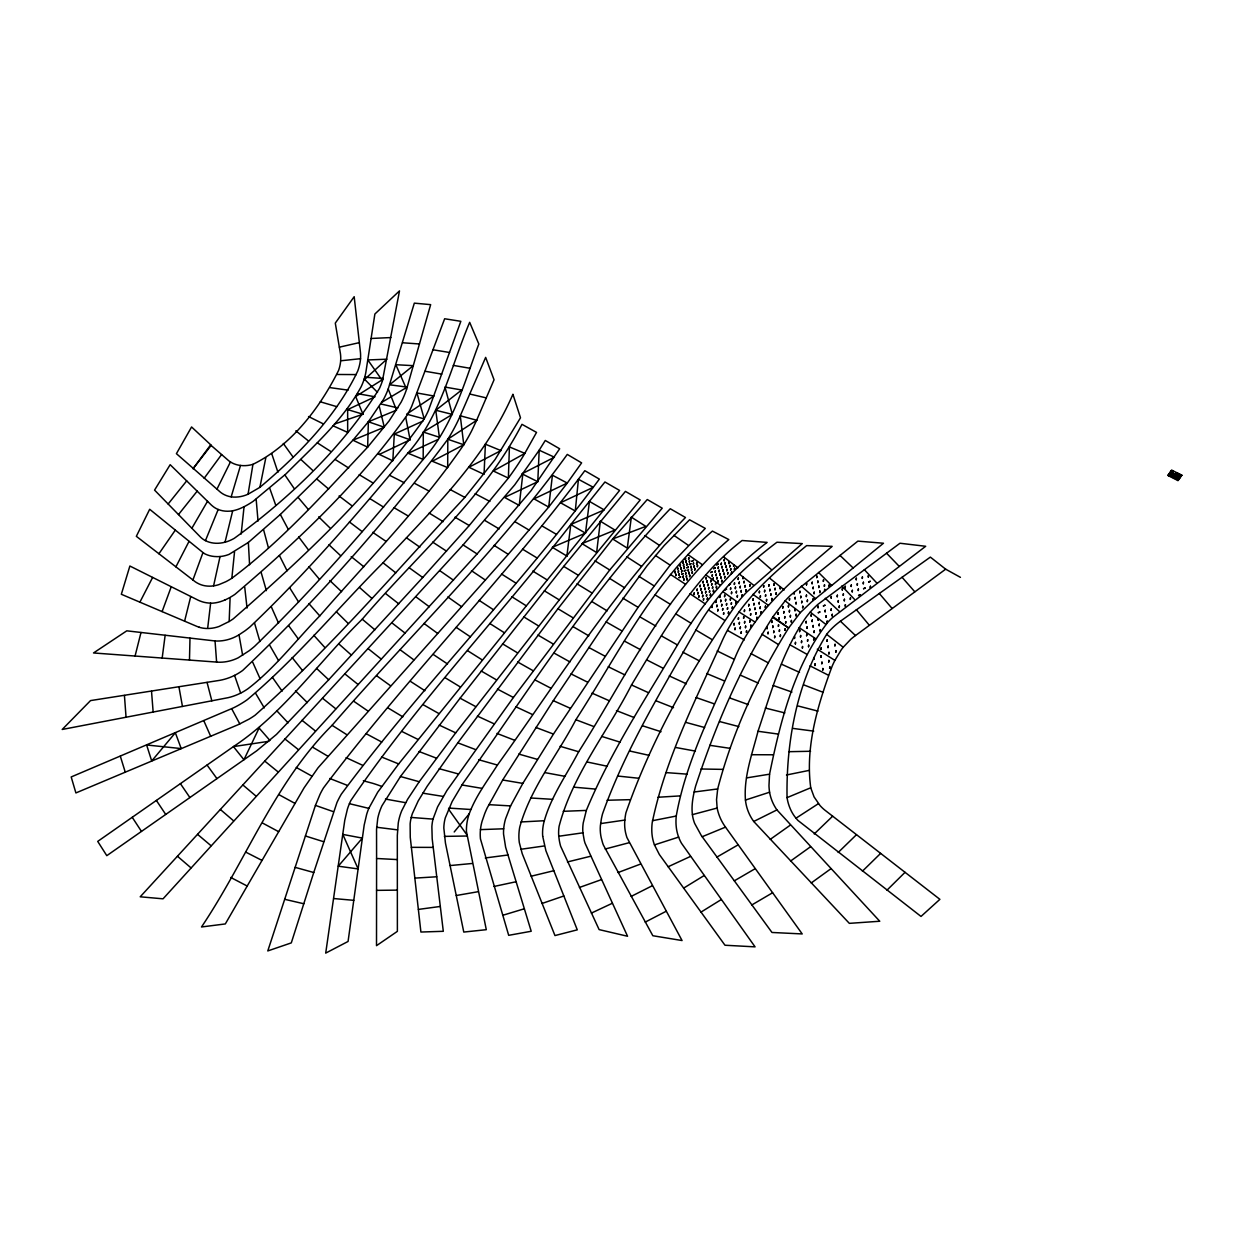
<?xml version="1.0" encoding="UTF-8"?>
<svg xmlns="http://www.w3.org/2000/svg" width="1244" height="1244" viewBox="0 0 1244 1244"><rect width="100%" height="100%" fill="white"/><g stroke="black" fill="none" stroke-linecap="round" stroke-linejoin="round"><path stroke-width="1.5" d="M376.59 858.484L376.512 945.658L397.38 931.352L397.318 835.486L398.267 822.999A56.213 51.268 -30.6 0 1 401.719 810.777L407.597 799.301L419.212 781.73L455.693 732.856L578.429 575.35L640.193 499.948L625.421 491.396L563.719 566.393L460.093 698.195L400.475 776.52L381.955 805.785A58.81 53.43 -31.4 0 0 377.741 818.459L376.543 829.328L376.59 858.484L397.334 859.588M423.302 432.072L439.381 437.266L435.758 410.24L461.711 389.994L444.979 387.071L452.334 414.376L423.302 432.072L423.178 459.425C369.857 524.097 314.934 587.914 254.678 646.258A102.475 84.887 -30.7 0 1 249.158 650.752L238.164 657.827A37.164 31.256 -31.1 0 1 217.871 662.181L93.518 652.96L126.779 630.832L215.041 640.955A41.052 34.35 -30.4 0 0 217.607 641.033A36.247 30.338 -30.6 0 0 235.489 636.741A43.307 36.2 -30.5 0 0 239.003 634.813L244.928 630.863A91.185 75.386 -30.2 0 0 250.153 626.758C306.802 572.893 358.07 513.383 407.83 453.158C440.703 416.289 450.903 366.591 469.672 322.336L478.878 344.153A2.643 2.146 -17.7 0 0 478.551 344.775L478.473 344.946C463.654 384.645 452.256 427.127 423.178 459.425L407.83 453.158M960.43 577.34L945.673 569.177L853.959 636.679A69.089 61.765 2.2 0 0 850.818 639.245L843.214 647.253A73.334 65.559 2.5 0 0 841.084 650.083L834.895 660.393A124.12 110.965 5.5 0 0 833.853 662.477A142.345 127.152 6.5 0 0 832.22 666.006C817.883 704.415 805.117 746.493 810.746 787.763L787.048 797.637A52.419 48.345 1.7 0 0 791.293 811.026A42.28 39.062 1.1 0 0 796.004 818.194A42.56 39.326 1.2 0 0 797.948 820.449L921.011 916.439L939.889 899.334L824.554 809.891A42.794 39.326 2.4 0 1 821.413 807.014A46.183 42.405 2.5 0 1 819.967 805.474L814.074 796.906L810.793 787.965M229.16 621.502L230.124 597.338A63.071 51.999 -29.5 0 0 234.852 594.414C297.969 540.751 359.734 482.361 407.597 414.423A116.578 93.844 -23.3 0 0 411.78 406.119L444.652 318.759L460.84 321.31L428.511 410.24A123.965 99.986 -23.1 0 1 424.188 418.855C371.163 494.179 302.447 558.494 233.25 618.843A72.805 60.178 -30.2 0 1 229.16 621.502L219.146 626.447A30.727 25.642 -30.6 0 1 207.639 628.5L210.64 603.122A31.287 25.984 -29.8 0 1 200.362 601.116A40.881 33.915 -29.5 0 1 198.107 600.168L129.874 566.02L121.337 594.274L196.863 626.385A35.656 29.732 -30.5 0 0 199.398 627.271M189.477 660.02L189.99 638.188M203.549 553.129A29.374 24.18 -28.6 0 0 216.549 556.612A29.312 24.134 -28.6 0 0 220.048 556.534A28.27 23.278 -28.6 0 0 229.114 554.357L248.349 542.446L280.335 514.456L316.645 478.878L352.923 440.205L367.649 447.156L389.092 420.923L401.081 402.247A96.192 77.455 -23 0 0 406.586 389.17L430.657 304.64L414.33 303.147L388.221 388.968A91.496 73.505 -23.3 0 1 383.556 399.355L368.364 421.778L367.649 447.156C324.544 492.795 282.341 540.565 231.835 578.258A55.716 45.826 -29.2 0 1 225.817 581.726L219.131 584.54A29.11 24.087 -29.5 0 1 213.579 585.877A26.964 22.33 -29.6 0 1 197.501 583.141A33.759 27.928 -29.3 0 1 195.215 581.741L136.342 536.319L149.684 509.278L203.612 553.067M537.781 481.708L522.791 474.213L519.246 505.422L504.551 497.413L537.781 481.708L539.196 450.204L545.276 440.469L559.66 448.773L531.033 490.696L477.105 553.938L163.042 898.821L140.214 896.8L463.095 544.919L514.721 484.849L539.196 450.204L554.404 457.201L521.982 473.808M945.673 569.177L930.356 557.11L840.431 621.207A77.315 69.026 1.4 0 0 834.802 625.732L833.045 627.349A71.39 63.708 1.1 0 0 826.654 634.316C796.938 682.116 786.13 741.968 787.048 797.637M422.929 421.063L394.286 434.094L392.824 460.809L378.036 453.811M624.83 820.076L624.768 820.884A45.717 42.747 -13.5 0 0 625.468 832.127L625.841 833.698A63.926 59.743 -11.7 0 0 626.945 837.57L682.054 940.542L652.836 935.737L603.449 845.174A41.892 39.186 -16.4 0 1 602.562 842.732L601.21 837.741A46.09 43.089 -16 0 1 600.37 825.721L601.381 818.863A85.572 80.207 -12.1 0 1 602.562 813.778C625.577 748.966 662.166 689.674 695.894 630.039C715.362 594.476 744.954 566.455 776.956 542.228L802.287 543.597L747.022 591.802A181.469 162.98 1.7 0 0 737.692 602.251C692.333 667.188 651.934 737.91 625.903 812.861A83.41 78.092 -9.7 0 0 625.11 817.65L624.83 820.076L600.619 823.59M676.254 816.033L676.114 817.619A67.394 63.009 -6.1 0 0 675.99 820.262A58.81 54.985 -6.9 0 0 676.036 824.243L676.13 825.565A50.522 47.256 -7.8 0 0 676.409 828.209A48.563 45.422 -8 0 0 677.14 832.112A47.63 44.551 -8 0 0 678.229 835.952L679.162 838.44A48.78 45.624 -7.9 0 0 681.479 843.261L755.061 946.855L724.988 945.238L659.351 854.504L654.453 844.894A50.926 47.723 -10.2 0 1 653.722 842.732A48.438 45.39 -10.5 0 1 652.011 834.273A53.212 49.853 -10 0 1 651.794 829.919A62.915 58.95 -9 0 1 651.84 827.042A73.489 68.871 -7.8 0 1 652.198 822.719C665.151 759.649 695.054 701.165 721.302 642.821C738.812 602.096 773.302 573.157 806.625 545.618L832.143 546.365C794.31 578.802 753.304 611.566 734.349 659.382C712.563 710.355 686.004 761.001 676.254 816.033L652.462 820.713M231.835 578.258L234.541 551.807M241.18 534.018L244.057 506.728L246.048 505.67A73.24 59.183 -27 0 0 253.201 501.285L285.902 473.98C312.742 446.829 342.722 420.767 361.149 386.744A70.441 56.478 -23.4 0 0 363.87 380.026L364.725 377.212A69.648 55.856 -23.4 0 0 365.892 372.096L374.879 314.017L399.495 290.894L382.452 380.726A76.164 61.205 -23 0 1 379.404 388.532C343.002 447.062 289.852 497.989 234.23 538.357A37.025 30.338 -28.2 0 1 226.797 541.715L225.024 542.228L232.69 510.786A31.567 25.751 -27.2 0 0 241.025 508.127L244.057 506.728M769.554 774.172L768.979 785.462A62.573 57.659 0.9 0 0 769.585 792.226A49.744 45.888 -0.1 0 0 776.925 809.906L879.757 921.244L849.341 923.359L753.724 821.475A50.04 46.37 -1.7 0 1 745.451 800.063C743.617 776.567 752.309 753.677 758.016 731.27C771.016 692.488 782.212 651.685 805.785 617.646A103.905 92.6 1.4 0 1 810.248 612.11L810.948 611.317A94.404 84.079 0.9 0 1 817.977 604.289L899.987 543.239L925.676 546.287L832.765 617.397A89.304 79.647 1.8 0 0 828.022 622.031C794.325 665.26 780.377 721.333 769.554 774.172L746.571 777.904M216.938 489.187L230.435 461.959A31.287 25.331 -25.8 0 1 228.663 460.684L210.578 444.948L193.022 468.77L211.231 445.274L191.576 426.972L176.415 453.671L220.577 492.313A27.555 22.454 -26.8 0 0 231.166 496.869A27.508 22.408 -26.8 0 0 248.054 494.21L252.952 464.323C291.329 445.554 319.91 407.814 338.648 370.308A51.113 40.865 -23.4 0 0 340.669 360.791L360.511 358.692A56.167 44.971 -23 0 0 360.449 352.441L354.182 296.694L335.289 323.098L340.421 353.591A48.034 38.408 -23.4 0 1 340.638 360.791M566.875 556.052L570.794 524.533L604.942 481.988L619.574 490.447L398.671 763.925L377.694 792.226L368.799 808.367A69.197 62.869 -31.7 0 0 366.669 814.338L364.181 825.114L348.071 941.459L325.71 953.106L344.775 820.247L347.434 809.066A65.963 59.603 -32.5 0 1 349.424 803.686A64.937 58.67 -32.5 0 1 350.917 800.421C416.989 703.28 498.782 617.335 570.794 524.533L585.473 533.178L589.438 501.41L604.149 509.9L570.778 524.517M162.186 657.983L165.141 635.326M717.679 788.945L716.544 799.69L717.135 808.04A54.549 50.646 -3.8 0 0 725.501 827.12L802.209 933.933L771.98 932.471L701.274 835.47L694.65 823.388A42.312 39.435 -7.1 0 1 692.395 814.633C691.229 805.039 693.172 795.414 695.598 786.177C714.989 727.242 739.34 669.023 773.022 616.744L788.618 628.002C757.643 677.7 732.436 732.172 717.679 788.945L694.168 792.008M248.054 494.226L259.887 487.337L265.781 457.932M213.579 585.877L220.048 556.534M184.594 621.16L190.736 596.514M135.083 655.977L140.992 632.512M433.005 819.112L437.577 806.921L446.923 790.484L513.399 697.48L609.731 569.985L662.228 508.174L647.269 499.528L612.67 538.963L557.934 608.72L457.808 742.839L427.221 786.192L418.217 800.918L412.386 813.576A48.936 44.644 -30.3 0 0 411.235 817.448A47.163 43.011 -30.3 0 0 410.131 823.855L410.256 837.336L420.907 932.036L443.299 931.305L432.197 838.845L431.87 826.685A48.687 44.597 -29.1 0 1 433.005 819.112L411.235 817.448M542.711 836.295L545.898 850.709L577.278 929.843L554.964 935.566L522.216 853.664L519.308 842.561A53.461 49.713 -23 0 1 519.728 827.182C530.55 788.012 557.312 755.31 575.879 719.732C617.864 654.795 652.805 582.316 712.408 531.095L728.813 539.569C662.274 596.809 625.001 678.991 578.662 751.749C566.502 775.168 550.268 797.404 543.644 823.326A49.589 46.183 -21.2 0 0 542.679 836.295M231.197 496.791L240.512 465.458A27.446 22.236 -25.9 0 0 252.967 464.354M313.752 872.51L291.298 942.89L267.787 950.929L315.432 805.381L320.019 794.341A85.121 76.708 -33.1 0 1 323.471 787.934C405.824 678.493 502.887 580.606 584.82 470.698L599.344 479.096C518.655 588.365 422.183 685.195 341.307 794.185A93.02 84.359 -32.5 0 0 336.968 802.504L313.752 872.51L295.17 867.363M586.328 810.419L583.234 822.937A45.872 42.825 -17.7 0 0 582.923 832.827L584.213 840.213A43.089 40.243 -18 0 0 585.084 843.261L627.551 936.25L599.126 929.61L560.671 846.309A40.617 37.895 -20.7 0 1 560.018 843.867A71.048 66.336 -17.7 0 1 559.209 839.747L558.758 836.248A46.028 42.918 -20.1 0 1 559.1 826.311C572.458 774.825 607.663 731.752 631.517 684.962C662.741 633.025 693.312 578.289 742.093 540.502L767.128 542.4C730.492 570.11 700.512 605.33 677.467 644.952C645.465 699.066 610.477 752.185 586.328 810.419L563.237 811.321M1173.978 476.125L1171.832 474.99L1171.008 476.281M1173.372 477.556L1174.274 476.281L1176.451 477.323L1175.58 478.567M1177.586 475.721L1176.715 476.95M1181.162 475.426L1176.529 473.078L1175.627 474.353L1180.416 476.779L1170.588 471.88L1168.334 475.084L1178.192 480.091L1181.567 475.27L1176.637 472.767L1173.263 477.572M1171.506 474.881L1169.376 473.731L1178.643 478.427M1172.641 473.28L1171.864 474.555M469.221 813.84C475.69 796.098 487.415 780.874 497.413 765.06C557.794 681.012 612.981 591.942 685.475 517.504L670.267 508.749C590.589 591.662 529.089 689.985 462.892 783.502L452.147 801.54L445.29 817.868A44.333 40.648 -28.6 0 0 443.828 828.006L445.445 843.059L463.779 932.067L486.295 929.688L466.438 831.49A59.976 55.342 -26.2 0 1 466.5 827.524A53.43 49.262 -26.7 0 1 469.221 813.84L454.2 831.972M162.109 611.566L171.237 586.779M192.913 579.999L202.943 552.647M205.447 540.627L218.182 509.48A28.363 23.169 -27.3 0 1 212.226 505.795A35.594 29.047 -27 0 1 211.34 505.033L170.164 464.696L154.567 490.105L200.704 537.299A27.897 22.905 -28.3 0 0 205.431 540.642A27.695 22.75 -28.3 0 0 225.024 542.197M259.887 487.337C298.498 454.76 335.88 416.989 357.79 370.914A59.214 47.396 -23.1 0 0 360.558 358.692M476.654 420.223L494.055 379.793L485.658 357.386L460.28 415.791A194.064 155.531 -23.8 0 1 452.241 431.839A187.86 150.726 -23.7 0 1 447.809 439.272C386.293 521.702 317.204 599.748 242.642 670.485A51.999 43.711 -31.5 0 1 234.572 675.399A48.485 40.788 -31.6 0 1 219.83 680.328L90.532 700.59L62.2 729.466L228.118 697.682A48.749 41.207 -32 0 0 240.683 693.11A51.502 43.493 -31.9 0 0 248.022 688.694C275.126 667.904 296.041 640.209 319.77 615.889C368.675 559.722 421.576 506.339 463.763 444.746A194.437 156.371 -23.5 0 0 471.88 430.393L476.654 420.223L460.28 415.791L463.763 444.746L432.29 461.244L447.684 467.62L447.809 439.272L463.763 444.746M510.584 805.91L505.593 818.754A55.203 51.206 -24 0 0 503.68 828.784A55.871 51.828 -23.9 0 0 503.54 834.04L505.624 847.226L531.204 931.258L508.687 935.332L480.464 838.954A57.379 53.072 -25.6 0 1 480.262 835.999A51.175 47.303 -26.1 0 1 480.448 829.624A53.694 49.651 -25.9 0 1 482.112 821.18L484.756 813.545A111.649 104.294 -22.3 0 1 487.197 807.947L502.7 779.988L553.3 700.667L606.155 621.922L647.129 565.662L664.28 545.432L689.58 519.79L705.286 528.405L670.158 565.165L638.11 607.321L553.44 734.084L522.822 783.393L510.584 805.91L488.799 804.65M259.545 727.071L243.948 759.742L233.452 746.602L97.716 841.395L106.797 855.67L256.731 750.801L276.463 734.427L328.696 679.768L422.727 577.496L469.252 525.528L508.376 478.085A293.693 234.183 -23.9 0 0 523.693 455.335L536.537 432.399L521.967 424.328C482.967 499.575 416.507 555.462 362.253 619.201C319.226 661.31 284.161 712.952 233.452 746.602L268.875 741.3M139.903 602.143L152.623 577.449M175.902 566.86L189.01 541.42M247.198 886.039L225.32 923.934L201.512 926.967C246.079 860.63 274.629 782.507 332.07 725.314C410.256 634.922 497.087 551.434 567.28 454.418L581.617 462.877L567.28 483.061L548.697 507.086L508.252 554.342L318.06 767.781L304.111 787.794L247.198 886.039L230.715 877.44M191.856 528.28L207.546 501.254M158.921 553.751L175.264 530.193M1169.749 475.612L1170.542 474.493M1170.744 476.157L1171.568 474.975M1170.791 476.328L1173.045 473.124M1172.128 474.679L1172.952 473.498M1171.288 476.405L1172.097 475.27M1172.423 474.804L1173.216 473.669M1173.154 475.177L1173.947 474.042M1172.206 476.872L1172.999 475.737M1173.123 477.338L1173.916 476.203M1174.258 475.721L1175.051 474.602M1174.491 475.954L1175.393 474.679M1173.761 477.649L1174.554 476.53M1174.88 476.048L1175.673 474.913M1176.015 474.446L1176.808 473.311M1175.253 476.903L1174.491 478.007L1175.285 476.887M1178.612 474.244L1177.835 475.348L1178.845 474.244M1176.591 477.463L1175.689 478.738L1179.11 474.011M1176.824 477.136L1177.71 475.846M1179.265 474.57L1178.472 475.69L1179.281 474.586M1177.741 480.448L1181.505 475.084M1168.831 475.146L1169.624 474.026M1169.966 473.544L1170.759 472.425M1169.033 476.032L1172.812 470.667M204.156 478.287L221.587 454.573M178.467 514.581L197.19 491.131M168.142 504.007L186.693 480.868M388.221 388.968L396.509 410.178L368.364 421.778L352.923 440.205L384.303 427.236L379.311 406.555M464.852 497.398L495.081 459.518L520.505 417.782L512.917 394.255C484.243 460.529 431.108 510.724 383.028 562.786C337.699 608.176 296.554 658.34 247.323 699.641A75.635 63.646 -32.1 0 1 241.367 703.575L239.33 704.773A76.148 64.082 -32.1 0 1 233.001 708.069L71.188 776.956L75.9 792.941L238.07 724.739L248.94 719.188A72.929 61.687 -32.4 0 0 255.098 715.207C330.391 648.264 396.183 570.996 464.852 497.398L450.235 489.592M800.405 612.53L788.618 628.002L772.555 617.257L785.119 600.852A100.406 89.444 -0.5 0 1 790.857 594.99L857.878 541.124L883.473 543.239L811.57 601.909L800.405 612.53L785.119 600.852M814.229 833.962L832.64 816.204M887.003 890.16L905.041 872.324M862.434 871.189L880.612 853.4M838.192 852.467L856.478 834.693M363.87 380.026L386.868 359.205L367.82 359.951L382.452 380.726M811.244 882.96L830.914 868.732M770.192 839.405L790.375 825.099M790.578 861.05L810.497 846.775M406.632 414.159L433.954 396.012L416.973 392.98L424.188 418.855L407.597 414.423M448.011 439.054L476.779 420.27M818.428 803.655L796.004 818.194M382.857 379.42L355.675 396.509L362.968 414.221L334.387 424.095M701.01 912.101L721.302 899.552M683.656 888.123L704.182 875.527M381.939 402.247L407.208 387.117L389.621 384.785L413.241 365.658L395.825 364.71L406.586 389.17M751.889 904.917L772.602 892.757M734.318 880.83L755.248 868.639M716.979 857.038L738.159 844.831M229.58 597.649L228.507 598.24A43.835 36.294 -29.7 0 1 225.18 599.872M645.247 922.099L666.038 911.339M631.174 896.411L652.214 885.775M776.909 809.922L753.724 821.475M379.327 454.418L410.1 439.801L405.777 417.549M591.413 913.08L612.359 903.253M408.156 453.298L437.826 439.567M668.121 866.757L690.498 856.416M585.473 533.178L552.32 547.298L566.906 556.068M702.176 836.73L725.47 827.136M618.066 872.542L640.473 864.098M579.424 887.47L601.474 879.617M542.135 903.439L563.827 895.991M769.585 792.226L745.42 800.063M654.453 844.894L678.633 837.103M502.7 915.304L524.377 908.758M717.135 808.04L692.41 814.633M605.206 849.014L629.106 842.717M567.466 861.952L590.713 856.23M531.204 876.196L553.798 870.722M339.379 347.154L359.345 342.629M493.946 886.474L516.12 881.732M809.144 770.394L786.472 774.996M456.299 895.509L478.334 891.668M558.758 836.248L582.938 832.811M520.723 849.294L544.328 845.951M418.388 909.411L440.345 906.456M485.3 857.956L507.972 855.001M450.11 865.56L472.347 863.46M658.014 797.249L680.235 795.896M414.858 878.109L436.753 876.771M521.003 821.957L544.281 820.729M789.054 751.687L810.575 751.267M371.163 338.477L390.849 337.559M480.464 829.624L503.696 828.784M607.072 800.25L629.666 799.674M444.372 836.388L466.78 836.015M376.559 890.362L397.349 890.129M433.145 847.397L411.313 847.335M419.446 343.982L402.558 342.769M773.006 754.781L751.485 754.719M337.077 374.475L356.359 374.584M722.764 769.383L700.978 768.994M531.126 798.01L552.663 799.332M448.944 808.087L470.885 809.502M364.725 377.212L383.121 378.471M397.551 829.872L376.605 827.244M666.302 772.617L687.077 774.141M574.184 787.203L595.378 789.069M333.61 898.541L353.794 900.329M617.599 776.023L638.421 778.231M385.469 799.068L405.653 802.691M240.512 465.458L239.874 465.38A27.088 21.941 -25.9 0 1 230.435 461.944M813.716 731.13L793.128 728.44M778.371 734.1L758.016 731.27M330.095 387.63L348.087 390.149M730.166 748.359L709.811 745.312M422.758 793.159L443.253 796.424M433.161 349.797L449.55 352.487M461.959 784.98L482.237 788.401M502.7 779.988L522.822 783.393M453.314 365.394L469.766 368.24M425.137 371.272L441.76 374.133M357.432 393.648L375.019 396.774L347.651 409.603L347.667 432.399M675.725 747.488L695.427 751.112M544.903 772.617L564.745 776.287M587.463 762.059L607.072 766.211M349.424 803.686L368.799 808.367M397.878 407.923L380.913 403.973M629.744 751.018L649.197 755.372M284.705 899.303L303.785 903.75M469.937 394.068L486.186 397.878M784.84 712.921L765.34 708.054M435.758 410.24L452.334 414.376M363.326 780.781L372.625 783.285A149.125 134.01 -40.9 0 1 381.69 786.41M738.843 726.589L719.545 721.536M817.961 711.117L798.088 705.986M685.724 722.36L704.633 727.522M439.225 768.714L458.056 773.861M400.475 776.52L419.212 781.73M478.722 759.742L497.413 765.06M518.779 754.066L537.424 759.384M320.299 401.796L336.735 406.648M560.095 746.291L578.662 751.749M346.609 409.292L362.968 414.221M601.707 736.417L620.196 742.186M305.449 835.999L323.611 841.706M642.588 725.812L661.046 731.721M333.283 811.632L315.432 805.381M384.303 427.236L368.364 421.778M696.096 697.542L714.367 703.886M791.962 692.068L773.208 685.491M748.282 704.586L729.839 697.993M394.286 434.094L410.1 439.801M329.769 778.48L347.107 785.275M575.879 719.732L593.528 726.418M535.837 727.429L553.44 734.084M457.808 742.839L475.348 749.494M822.906 692.224L803.733 684.884M419.057 751.531L436.488 758.187M496.978 733.431L514.441 740.196M616.48 710.619L634.129 717.539M655.806 700.699L673.548 707.681M381.55 757.005L398.671 763.925M706.654 673.502L724.335 680.919M758.14 683.049L740.429 675.165M592.004 693.126L609 700.636M553.3 700.667L570.141 708.225M346.096 757.627L362.548 765.262M332.925 425.759L347.853 432.477M799.488 672.351L781.45 664.172M631.517 684.962L648.528 692.721M669.272 675.927L686.393 683.811M477.416 716.093L494.023 723.79M515.809 706.747L532.416 714.491M439.272 725.112L455.693 732.856M717.228 650.97L734.349 659.382M608.285 666.753L624.783 674.854M401.921 731.503L418.046 739.449M810.031 665.851L828.457 675.243M308.543 416.538L323.222 423.831M571.012 673.89L587.323 682.039M312.679 747.209L327.747 756.15M1171.288 470.59L1172.532 471.072M1171.164 470.776L1172.408 471.243M1180.696 476.032L1178.877 475.161M1170.713 471.429L1171.941 472.051M1170.464 472.176L1180.183 477.105M1169.453 473.482L1179.328 478.473M1176.762 477.494L1179.063 478.707M1168.209 475.255L1170.246 476.296M389.776 475.395L404.316 482.781M646.616 659.833L663.13 668.246M245.674 852.078L262.017 860.413M534.967 679.924L550.999 688.274M475.177 493.728L489.872 501.441M682.707 652.136L699.268 660.828M497.429 689.098L513.399 697.48M296.259 767.455L311.809 776.069M768.139 662.772L751.112 653.691M414.641 483.372L429.04 491.085M624.457 641.111L640.52 649.71M366.047 733.649L381.721 742.03M262.717 823.139L278.64 831.676M588.739 647.455L604.662 656.008M460.093 698.195L475.814 706.654M789.971 644.812L807.278 654.499M279.34 794.885L294.999 803.422M554.249 653.178L569.908 661.901M727.802 630.584L744.378 639.882M423.442 704.881L438.852 713.527M661.466 635.917L677.467 644.952M517.675 661.995L533.225 670.765M606.155 621.922L621.736 630.817M640.116 617.008L655.79 626.059M541.871 525.87L556.519 534.391M481.241 671.029L496.512 679.893M454.962 517.177L469.252 525.528M573.422 626.852L588.785 635.839M394.084 507.723L408.125 515.949M537.952 635.062L553.207 644.003M695.894 630.039L711.895 639.478M484.833 520.458L499.202 528.949M514.845 521.64L529.275 530.224M622.84 598.146L638.11 607.321M557.934 608.72L572.986 617.77M387.833 707.82L402.838 716.855M522.511 549.164L537.035 557.95M359.221 474.679L372.936 482.952M502.529 643.817L517.535 652.867M592.02 601.676L607.15 610.866M445.383 677.887L460.327 686.968M563.719 566.393L578.429 575.35M577.029 583.84L591.911 592.937M523.724 616.853L538.574 625.934M675.819 613.898L691.384 623.462M429.227 513.103L443.206 521.671M544.328 590.776L559.1 599.81M655.168 594.974L670.485 604.397M532.774 571.089L547.376 580.046M594.99 560.857L609.731 569.985M369.935 498.642L383.603 507.132M609.622 578.413L624.55 587.743M778.153 644.392L761.826 634.16M511.766 596.7L526.321 605.844M638.856 576.314L653.846 585.737M501.534 574.028L515.918 583.109M467.588 650.69L482.268 659.942M739.107 611.986L755.108 622.109M494.07 545.354L508.252 554.342M335.274 459.549L348.678 468.008M489.825 623.508L504.38 632.761M332.07 725.314L346.718 734.629M834.895 660.393L817.292 649.181M317.313 442.833L330.671 451.401M463.095 544.919L477.105 553.938M626.696 556.768L641.391 566.253M410.333 681.308L424.888 690.715M708.816 610.104L724.335 620.165M799.146 627.629L815.675 638.701M432.71 542.135L446.518 551.154M670.485 574.433L685.444 584.229M479.158 600.385L493.448 609.731M284.892 738.936L298.28 749.541M655.464 555.477L670.158 565.165M644.734 535.573L659.196 545.199M690.047 593.777L705.177 603.853M433.192 654.422L447.513 663.969M456.221 627.365L470.45 636.881M471.476 570.716L485.409 580.093M372.702 532.323L386.091 541.42M353.731 701.243L367.882 710.977M673.813 535.309L688.212 545.245M439.785 570.669L453.454 580.186M687.792 554.529L702.347 564.683M406.461 537.797L419.819 547.142M447.871 596.996L461.602 606.714M752.947 594.352L768.263 605.237M705.643 574.744L720.323 585.255M722.717 591.553L737.692 602.251M409.369 567.886L422.727 577.496M376.714 675.803L390.538 685.771M424.002 623.462L437.624 633.414M400.195 649.819L413.832 659.864M415.9 596.825L429.289 606.761M349.424 521.967L362.191 531.623M302.059 720.338L315.354 730.943M339.068 495.983L351.648 505.562M723.713 556.877L737.879 567.824M391.953 622.917L405.155 633.18M322.507 698.226L335.756 708.769M385.764 593.668L398.733 603.807M843.214 647.253L826.669 634.316M739.34 574.059L753.708 585.318M810.248 612.11L825.861 624.426M383.028 562.786L395.81 572.846M278.096 771.918L264.77 761.11M368.224 648.715L381.333 659.18M295.87 430.828L308.434 440.936M351.197 556.612L363.808 566.735M344.946 673.953L358.085 684.495M769.88 578.367L784.218 589.92M362.253 619.201L374.879 629.806M316.645 478.878L328.618 489.001M197.594 834.382L210.998 845.687M242.922 785.011L256.046 796.129M177.472 856.276L190.954 867.83M220.421 809.533L233.577 820.822M801.307 586.157L815.52 598.628M758.234 558.043L771.591 569.768M840.431 621.207L855.468 635.529M359.578 587.526L371.785 598.317M339.13 644.174L351.477 655.184M316.567 668.401L328.696 679.768M300.939 459.518L312.462 470.185M825.301 598.286L839.638 611.69M328.976 544.794L340.7 555.757M329.8 580.528L341.587 591.678M839.995 555.415L853.089 567.917M318.682 516.882L329.971 527.938M336.409 611.799L348.04 623.291M295.497 690.871L307.346 702.627M818.521 572.458L831.598 585.457M364.228 378.907L377.507 392.358M886.568 553.222L899.272 566.393M841.846 586.033L854.348 599.188M864.331 569.643L877.036 583.249M276.635 710.604L288.079 722.857M313.799 635.28L324.824 647.502M308.885 603.604L319.77 615.889M902.071 577.278L914.806 591.786M258.814 727.709L269.886 740.413M879.275 593.45L892.088 608.44M298.109 497.382L308.341 509.511M308.932 566.782L319.428 579.284M869.261 625.157L856.339 609.684M292.138 657.532L302.51 670.547M298.669 536.895L308.341 549.77M288.624 625.639L298.482 639.183M207.079 765.06L216.938 778.604M272.405 677.358L282.108 691.151M283.321 443.486L293.195 457.248M448.493 809.082L466.609 834.444M284.86 474.944L294.05 488.332M180.427 783.689L189.865 797.513M156.386 800.452L165.701 814.416M132.237 817.308L141.458 831.396M289.572 587.619L298.56 601.941M255.502 693.126L264.272 707.898M269.839 645.496L278.485 660.502M231.664 708.691L239.828 723.946M280.335 514.456L288.219 529.26M279.449 555.601L287.1 570.763M252.734 662.274L260.12 678.789M271.27 606.73L278.532 623.104M203.767 720.634L210.656 736.215M275.826 505.453L269.777 488.41M234.556 675.383L240.683 693.11M271.69 453.593L277.941 472.238M120.31 756.165L125.24 772.12M254.507 622.949L259.918 641.531M261.224 572.707L266.372 590.636M263.588 529.757L268.455 547.966M207.064 682.427L211.838 700.838M178.949 686.952L182.464 706.452M239.003 634.813L242.642 655.324M244.71 587.044L247.043 608.052M256.155 499.186L258.037 521.096M151.519 691.291L153.152 712.066M215.041 640.955L216.612 662.103M124.431 695.458L126.048 717.244M248.349 542.446L249.577 564.76M232.69 510.786A26.342 21.506 -27.3 0 1 218.198 509.465M225.164 599.841A31.784 26.388 -29.9 0 1 210.625 603.262M207.048 628.5A30.727 25.642 -30.6 0 1 199.164 627.271M509.418 446.923L508.376 478.085L493.308 470.994L524.875 453.376L509.418 446.923M485.393 444.201L484.04 474.353L468.895 467.262L500.959 450.608L485.393 444.201M578.429 479.298L575.272 511.004L560.5 502.747L593.295 487.29L578.429 479.298M552.429 475.224L548.697 507.086L534.049 498.86L567.28 483.061L552.429 475.224M600.323 521.205L596.638 552.554L581.974 543.628L614.94 530.068L600.323 521.205M631.346 517.162L627.287 548.137L612.67 538.963L645.838 526.383L631.346 517.162M1178.146 476.172L1177.353 477.307L1178.161 476.188M1181.8 475.224L1178.037 480.604L1167.883 475.441L1171.646 470.092L1181.8 475.224M822.859 668.51L822.719 670.096L822.859 668.51M828.893 660.409L828.737 661.995L828.893 660.409M835.968 650.628L835.828 652.198L835.968 650.628M829.81 666.784L829.655 668.355L829.81 666.784M865.124 587.992L863.585 588.723L865.124 587.992M860.148 594.772L858.593 595.487L860.148 594.772M870.194 581.306L868.654 582.021L870.194 581.306M814.136 657.516L813.996 659.087L814.136 657.516M821.242 647.766L821.087 649.321L821.242 647.766M827.229 639.743L827.089 641.298L827.229 639.743M870.442 586.235L870.318 587.759L870.442 586.235M828.146 646.04L827.991 647.595L828.146 646.04M815.038 663.876L814.882 665.447L815.038 663.876M821.056 655.79L820.9 657.361L821.056 655.79M829.048 652.354L828.908 653.924L829.048 652.354M835.035 644.314L834.895 645.869L835.035 644.314M821.957 662.135L821.817 663.721L821.957 662.135M808.678 645.185L808.538 646.74L808.678 645.185M813.825 638.312L813.669 639.867L813.825 638.312M820.278 629.604L820.138 631.159L820.278 629.604M827.198 621.129L827.042 622.669L827.198 621.129M832.283 614.318L832.143 615.873L832.283 614.318M839.358 605.999L839.218 607.538L839.358 605.999M844.427 599.25L844.287 600.774L844.427 599.25M852.358 590.325L852.233 591.849L852.358 590.325M857.396 583.607L857.271 585.131L857.396 583.607M862.419 576.905L862.294 578.413L862.419 576.905M845.407 604.646L845.267 606.17L845.407 604.646M850.461 597.882L850.321 599.406L850.461 597.882M858.391 588.956L858.251 590.48L858.391 588.956M863.414 582.239L863.289 583.763L863.414 582.239M868.436 575.537L868.296 577.045L868.436 575.537M819.858 611.986L818.303 612.717L819.858 611.986M824.943 605.222L823.404 605.937L824.943 605.222M831.303 596.529L831.163 598.069L831.303 596.529M801.634 641.033L801.478 642.588L801.634 641.033M806.781 634.176L806.625 635.731L806.781 634.176M813.234 625.499L813.078 627.038L813.234 625.499M818.35 618.688L818.194 620.227L818.35 618.688M825.239 610.244L825.099 611.784L825.239 610.244M837.383 595.207L837.243 596.731L837.383 595.207M842.437 588.474L842.297 589.998L842.437 588.474M845.314 586.313L845.174 587.821L845.314 586.313M802.551 646.522L802.396 648.077L802.551 646.522M807.698 639.649L807.543 641.22L807.698 639.649M814.167 630.957L814.011 632.496L814.167 630.957M819.283 624.13L819.143 625.67L819.283 624.13M826.187 615.671L826.047 617.211L826.187 615.671M831.272 608.876L831.132 610.415L831.272 608.876M838.347 600.588L838.207 602.112L838.347 600.588M843.401 593.839L843.261 595.363L843.401 593.839M851.331 584.944L851.191 586.468L851.331 584.944M856.354 578.242L856.23 579.751L856.354 578.242M824.725 589.345L824.585 590.869L824.725 589.345M829.313 584.789L829.157 586.313L829.313 584.789M794.605 636.881L794.449 638.436L794.605 636.881M799.752 630.055L799.597 631.61L799.752 630.055M806.205 621.394L806.05 622.933L806.205 621.394M811.321 614.598L811.166 616.138L811.321 614.598M818.21 606.186L818.07 607.71L818.21 606.186M795.507 642.37L795.351 643.926L795.507 642.37M800.669 635.513L800.514 637.068L800.669 635.513M807.138 626.836L806.983 628.375L807.138 626.836M812.254 620.025L812.099 621.565L812.254 620.025M774.779 636.119L774.608 637.674L774.779 636.119M779.506 629.868L779.35 631.423L779.506 629.868M785.773 621.627L785.602 623.166L785.773 621.627M790.469 615.407L790.313 616.946L790.469 615.407M795.165 609.202L795.009 610.742L795.165 609.202M801.82 601.21L801.665 602.734L801.82 601.21M806.485 595.036L806.33 596.56L806.485 595.036M813.234 587.184L813.094 588.692L813.234 587.184M817.883 581.041L817.728 582.565L817.883 581.041M780.454 634.953L780.299 636.508L780.454 634.953M785.182 628.702L785.026 630.257L785.182 628.702M791.433 620.445L791.277 622L791.433 620.445M796.129 614.241L795.973 615.78L796.129 614.241M802.8 606.232L802.644 607.756L802.8 606.232M807.465 600.043L807.309 601.567L807.465 600.043M814.229 592.16L814.074 593.683L814.229 592.16M818.879 586.017L818.723 587.526L818.879 586.017M823.512 579.875L823.357 581.383L823.512 579.875M813.109 598.877L812.97 600.401L813.109 598.877M819.874 590.993L819.718 592.517L819.874 590.993M824.508 584.851L824.368 586.359L824.508 584.851M767.237 627.147L767.066 628.687L767.237 627.147M771.964 620.927L771.793 622.466L771.964 620.927M778.215 612.717L778.06 614.241L778.215 612.717M782.911 606.528L782.756 608.052L782.911 606.528M789.567 598.551L789.411 600.074L789.567 598.551M794.247 592.393L794.092 593.917L794.247 592.393M768.17 632.216L767.999 633.756L768.17 632.216M772.897 625.981L772.726 627.52L772.897 625.981M779.164 617.739L778.993 619.279L779.164 617.739M783.86 611.535L783.704 613.074L783.86 611.535M788.556 605.361L788.401 606.885L788.556 605.361M795.211 597.384L795.056 598.908L795.211 597.384M799.876 591.227L799.721 592.75L799.876 591.227M806.625 583.374L806.485 584.898L806.625 583.374M773.83 631.05L773.675 632.59L773.83 631.05M778.557 624.815L778.402 626.354L778.557 624.815M784.808 616.573L784.653 618.112L784.808 616.573M789.52 610.369L789.349 611.908L789.52 610.369M796.176 602.376L796.02 603.9L796.176 602.376M800.841 596.218L800.701 597.742L800.841 596.218M812.254 582.208L812.099 583.731L812.254 582.208M816.888 576.096L816.748 577.605L816.888 576.096M740.382 627.1L740.211 628.64L740.382 627.1M744.705 621.456L744.534 622.995L744.705 621.456M750.723 613.634L750.552 615.158L750.723 613.634M755.015 608.021L754.859 609.544L755.015 608.021M759.307 602.407L759.135 603.931L759.307 602.407M765.666 594.834L765.495 596.342L765.666 594.834M769.927 589.252L769.756 590.776L769.927 589.252M774.188 583.685L774.017 585.209L774.188 583.685M741.331 631.765L741.144 633.32L741.331 631.765M745.638 626.121L745.467 627.66L745.638 626.121M749.961 620.476L749.79 622.016L749.961 620.476M755.979 612.639L755.808 614.178L755.979 612.639M760.255 607.025L760.1 608.549L760.255 607.025M766.631 599.437L766.459 600.945L766.631 599.437M770.891 593.839L770.736 595.363L770.891 593.839M775.152 588.272L774.996 589.78L775.152 588.272M746.587 630.786L746.416 632.325L746.587 630.786M750.909 625.126L750.723 626.665L750.909 625.126M756.927 617.288L756.756 618.812L756.927 617.288M761.219 611.659L761.048 613.183L761.219 611.659M765.511 606.046L765.34 607.57L765.511 606.046M771.871 598.442L771.7 599.966L771.871 598.442M776.132 592.859L775.961 594.383L776.132 592.859M780.377 587.277L780.221 588.801L780.377 587.277M734.209 623.431L734.022 624.97L734.209 623.431M738.516 617.802L738.345 619.325L738.516 617.802M744.55 609.98L744.378 611.504L744.55 609.98M748.841 604.382L748.67 605.906L748.841 604.382M753.133 598.799L752.962 600.308L753.133 598.799M759.478 591.227L759.322 592.735L759.478 591.227M763.754 585.66L763.583 587.168L763.754 585.66M735.126 628.08L734.955 629.619L735.126 628.08M739.449 622.435L739.278 623.975L739.449 622.435M743.772 616.806L743.585 618.346L743.772 616.806M749.79 609L749.619 610.524L749.79 609M754.066 603.402L753.895 604.926L754.066 603.402M760.442 595.814L760.271 597.338L760.442 595.814M764.702 590.247L764.531 591.755L764.702 590.247M768.963 584.68L768.792 586.188L768.963 584.68M723.713 612.81L723.542 614.334L723.713 612.81M727.6 607.772L727.413 609.296L727.6 607.772M731.472 602.734L731.301 604.257L731.472 602.734M737.428 595.503L737.257 597.027L737.428 595.503M741.284 590.496L741.113 592.02L741.284 590.496M745.14 585.504L744.954 587.012L745.14 585.504M728.564 612.001L728.378 613.541L728.564 612.001M732.436 606.963L732.265 608.487L732.436 606.963M736.308 601.941L736.121 603.449L736.308 601.941M742.264 594.71L742.077 596.218L742.264 594.71M746.105 589.703L745.933 591.211L746.105 589.703M749.961 584.696L749.79 586.204L749.961 584.696M726.543 589.112L725.019 589.827L726.543 589.112M730.399 584.136L728.875 584.836L730.399 584.136M716.979 605.144L716.793 606.668L716.979 605.144M720.867 600.137L720.68 601.645L720.867 600.137M724.739 595.114L724.552 596.638L724.739 595.114M730.679 587.914L730.508 589.423L730.679 587.914M734.535 582.923L734.364 584.431L734.535 582.923M738.376 577.947L738.205 579.455L738.376 577.947M717.928 609.373L717.741 610.897L717.928 609.373M721.815 604.351L721.629 605.859L721.815 604.351M725.687 599.328L725.501 600.836L725.687 599.328M731.643 592.113L731.472 593.621L731.643 592.113M735.499 587.106L735.328 588.614L735.499 587.106M739.34 582.13L739.169 583.623L739.34 582.13M743.181 577.154L743.01 578.647L743.181 577.154M722.764 608.58L722.577 610.104L722.764 608.58M726.636 603.542L726.465 605.066L726.636 603.542M730.508 598.519L730.337 600.043L730.508 598.519M736.464 591.304L736.293 592.813L736.464 591.304M740.32 586.313L740.133 587.821L740.32 586.313M744.161 581.321L743.99 582.83L744.161 581.321M707.494 598.022L707.307 599.546L707.494 598.022M710.511 594.134L710.324 595.643L710.511 594.134M713.527 590.247L713.341 591.755L713.527 590.247M716.528 586.375L716.342 587.883L716.528 586.375M721.831 580.233L721.644 581.726L721.831 580.233M724.817 576.361L724.646 577.854L724.817 576.361M727.818 572.504L727.631 573.997L727.818 572.504M730.803 568.648L730.617 570.141L730.803 568.648M733.789 564.807L733.602 566.3L733.789 564.807M731.643 572.007L731.456 573.5L731.643 572.007M734.613 568.15L734.442 569.643L734.613 568.15M712.159 605.952L711.972 607.476L712.159 605.952M716.046 600.93L715.86 602.454L716.046 600.93M719.918 595.923L719.732 597.431L719.918 595.923M712.206 571.789L710.682 572.489L712.206 571.789M715.207 567.933L713.667 568.648L715.207 567.933M718.192 564.092L716.668 564.807L718.192 564.092M698.055 592.439L697.868 593.948L698.055 592.439M701.072 588.567L700.885 590.06L701.072 588.567M704.088 584.696L703.902 586.188L704.088 584.696M707.09 580.824L706.903 582.316L707.09 580.824M712.392 574.697L712.206 576.19L712.392 574.697M715.378 570.841L715.207 572.333L715.378 570.841M718.379 567L718.192 568.492L718.379 567M721.364 563.159L721.178 564.652L721.364 563.159M724.35 559.318L724.163 560.811L724.35 559.318M698.91 595.783L698.708 597.291L698.91 595.783M701.927 591.895L701.74 593.404L701.927 591.895M704.944 588.008L704.757 589.516L704.944 588.008M707.945 584.136L707.758 585.644L707.945 584.136M710.946 580.279L710.759 581.772L710.946 580.279M713.247 578.009L713.061 579.502L713.247 578.009M716.249 574.153L716.062 575.645L716.249 574.153M719.234 570.296L719.048 571.789L719.234 570.296M722.22 566.455L722.049 567.948L722.22 566.455M725.205 562.615L725.034 564.092L725.205 562.615M702.767 595.223L702.58 596.747L702.767 595.223M705.783 591.351L705.597 592.859L705.783 591.351M708.8 587.463L708.613 588.972L708.8 587.463M711.801 583.591L711.63 585.1L711.801 583.591M717.104 577.465L716.917 578.958L717.104 577.465M720.105 573.593L719.918 575.101L720.105 573.593M723.091 569.752L722.904 571.245L723.091 569.752M726.076 565.896L725.89 567.388L726.076 565.896M729.062 562.055L728.875 563.548L729.062 562.055M703.622 598.566L703.435 600.09L703.622 598.566M706.639 594.679L706.452 596.187L706.639 594.679M709.655 590.807L709.469 592.299L709.655 590.807M712.672 586.919L712.485 588.428L712.672 586.919M715.673 583.047L715.487 584.556L715.673 583.047M717.959 580.777L717.788 582.27L717.959 580.777M720.96 576.905L720.774 578.413L720.96 576.905M723.961 573.049L723.775 574.541L723.961 573.049M726.947 569.208L726.76 570.701L726.947 569.208M729.933 565.351L729.746 566.844L729.933 565.351M694.199 592.984L693.996 594.492L694.199 592.984M697.215 589.112L697.029 590.62L697.215 589.112M700.232 585.24L700.045 586.733L700.232 585.24M703.233 581.368L703.047 582.876L703.233 581.368M706.25 577.511L706.063 579.004L706.25 577.511M680.592 576.921L679.068 577.62L680.592 576.921M683.174 573.624L681.65 574.324L683.174 573.624M685.755 570.327L684.231 571.027L685.755 570.327M688.336 567.046L686.812 567.746L688.336 567.046M690.902 563.75L689.378 564.465L690.902 563.75M693.483 560.469L691.959 561.184L693.483 560.469M683.22 576.05L683.034 577.543L683.22 576.05M685.802 572.753L685.615 574.246L685.802 572.753M688.383 569.472L688.196 570.949L688.383 569.472M690.949 566.176L690.762 567.668L690.949 566.176M693.53 562.894L693.343 564.387L693.53 562.894M683.936 578.88L683.733 580.373L683.936 578.88M686.517 575.583L686.315 577.076L686.517 575.583M689.098 572.287L688.896 573.779L689.098 572.287M691.664 568.99L691.477 570.483L691.664 568.99M694.245 565.709L694.059 567.202L694.245 565.709M696.811 562.428L696.624 563.905L696.811 562.428M687.232 578.413L687.03 579.906L687.232 578.413M689.814 575.117L689.611 576.61L689.814 575.117M692.379 571.82L692.193 573.313L692.379 571.82M694.961 568.524L694.774 570.016L694.961 568.524M697.526 565.242L697.34 566.72L697.526 565.242M675.243 571.338L675.041 572.831L675.243 571.338M677.824 568.057L677.622 569.534L677.824 568.057M680.39 564.776L680.204 566.253L680.39 564.776M682.972 561.495L682.785 562.972L682.972 561.495M685.537 558.214L685.351 559.707L685.537 558.214M675.943 574.168L675.741 575.645L675.943 574.168M678.524 570.872L678.322 572.364L678.524 570.872M681.106 567.591L680.903 569.068L681.106 567.591M683.671 564.309L683.485 565.787L683.671 564.309M686.253 561.028L686.066 562.506L686.253 561.028M688.818 557.747L688.632 559.225L688.818 557.747M679.224 573.686L679.037 575.179L679.224 573.686M681.805 570.405L681.619 571.898L681.805 570.405M684.387 567.108L684.2 568.601L684.387 567.108M686.952 563.827L686.766 565.32L686.952 563.827M689.534 560.562L689.347 562.039L689.534 560.562M175.357 732.747L151.721 760.97L146.621 744.985L181.204 748.577L175.357 732.747M362.377 838.114L338.259 866.182L358.132 868.934L342.815 834.413L362.377 838.114"/></g></svg>
